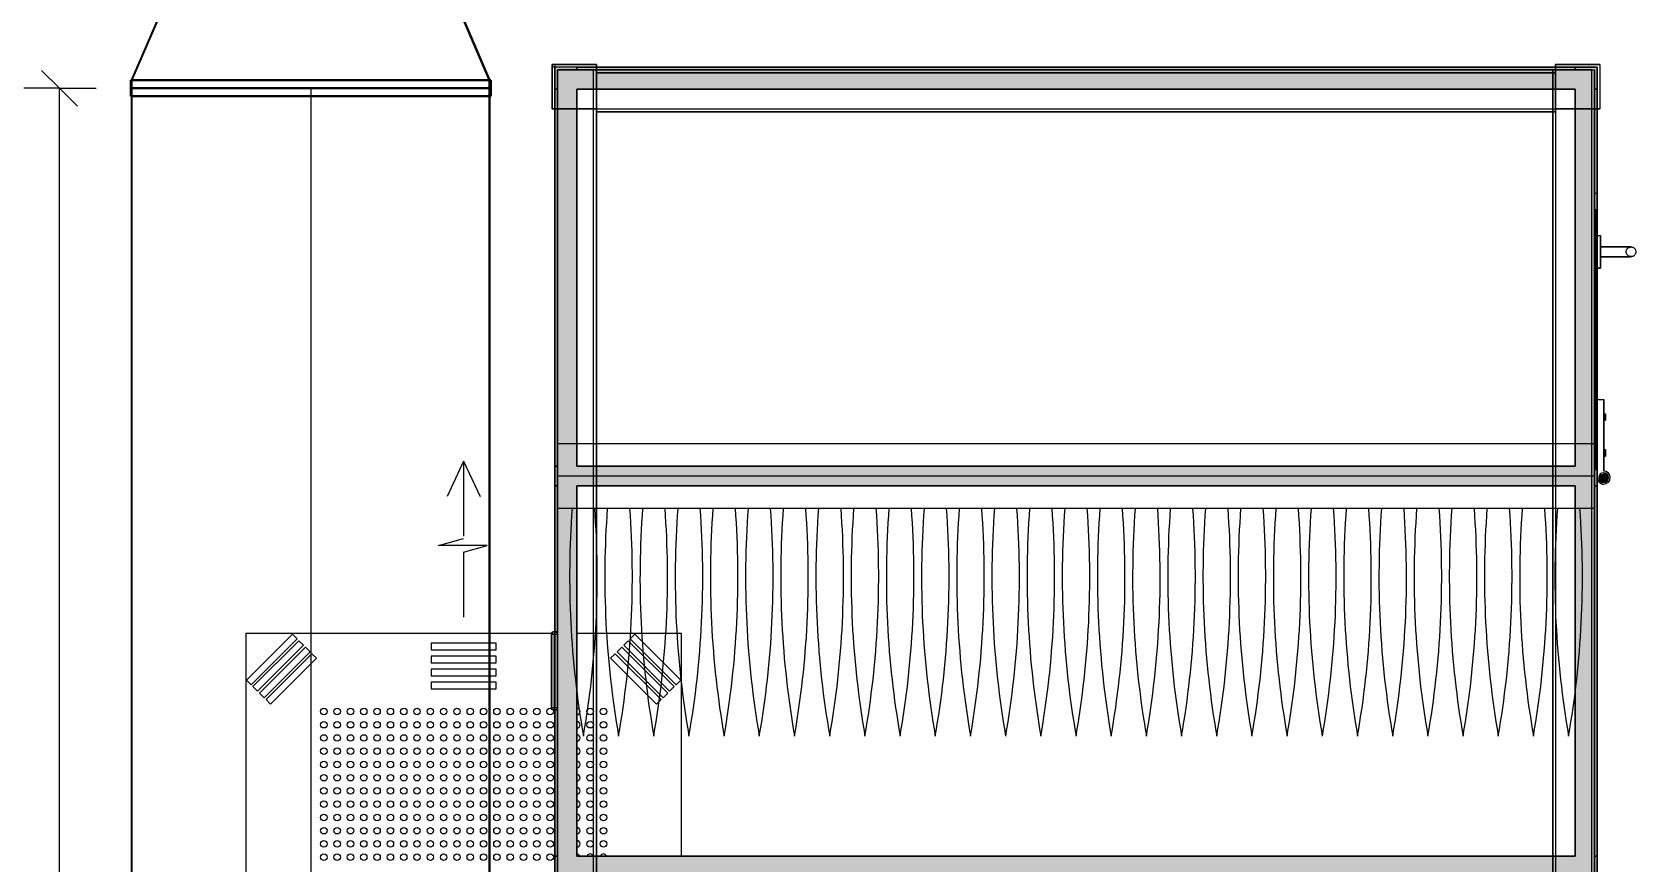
# Model space of a CAD drawing. Header units: millimetres. Extents: x -21807 to 22087, y 36760 to 60640.
# Drawn here: x -8062 to -5596, y 52380 to 53657 of the extents above; entities that cross this region are included whole.
import ezdxf

# ---------------------------------------------------------------- set-up
doc = ezdxf.new("R2010")
doc.units = ezdxf.units.MM
for name, color, linetype, lineweight in [('A-ANNO-DIMS', 7, 'Continuous', 9), ('A-ANNO-DIMS-110', 7, 'Continuous', 9), ('A-DETL-GENF', 7, 'Continuous', 5), ('A-GENM', 7, 'Continuous', 5), ('M-EQPM', 7, 'Continuous', 5), ('M-HVAC-CDFF', 7, 'Continuous', 5), ('M-HVAC-DUCT', 7, 'Continuous', 25), ('M-HVAC-DUCT-CNTR', 7, 'Continuous', 5)]:
    doc.layers.add(name, color=color, linetype=linetype, lineweight=lineweight)
doc.styles.add('Arial_3', font='arial.ttf', dxfattribs={"width": 0.8, "height": 165})
doc.dimstyles.new('AK_DIM_2_0_Arial_đỏ', dxfattribs={"dimscale": 304.8, "dimtxt": 168.342801, "dimasz": 0.180446, "dimexe": 0.180446, "dimexo": 0.180446, "dimgap": 0.036089, "dimtad": 1, "dimdec": 0, "dimzin": 0, "dimdsep": 46, "dimtxsty": 'Arial_3', "dimblk1": 'OBLIQUE', "dimblk2": 'OBLIQUE', "dimsah": 1, "dimcen": 0.09, "dimadec": 0, "dimazin": 0, "dimtfac": 1, "dimtdec": 4, "dimtix": 1, "dimtmove": 0, "dimatfit": 3, "dimfxl": 1, "dimtvp": 1, "dimtolj": 1, "dimtzin": 0, "dimarcsym": 2})

# ---------------------------------------------------------------- blocks, each defined once
blk = doc.blocks.new('AHU - 1-2150243-MẶT BẰNG HỆ THỐNG GIÓ CẤP AHU')
at = {"layer": 'M-EQPM', "true_color": 0xcdcdcd}
for points in [[(-1175.9, 811.5), (-1175.9, 814), (-1180.9, 814), (-1180.9, 811.5)], [(-1120.6, 811.5), (-1120.6, 814), (-1125.6, 814), (-1125.6, 811.5)], [(-1077.8, 809.6), (-1078.5, 815.2), (-1083.1, 818.7), (-1090.3, 816.8), (-1092.2, 813.4), (-1088.7, 805), (-1085, 804), (-1079.7, 806.2)], [(-727.5, -801.5), (-847.5, -802.5), (-846.8, -804.5), (-727.5, -804.5)], [(-732.6, -806.5), (-733.4, -804.5), (-841.6, -804.5), (-842.4, -806.5), (-833.2, -806.4), (-824.5, -806.5), (-736.9, -805.9)], [(-801.7, -806.5), (-805.6, -806.4), (-801.9, -806.5)]]:
    blk.add_hatch(color=254, dxfattribs=at).paths.add_polyline_path(points)
at = {"layer": 'M-EQPM', "true_color": 0xd8d8d8}
h = blk.add_hatch(color=254, dxfattribs=at)
h.paths.add_polyline_path([(1716.5, -801.5), (1716.5, 801.5), (-1716.5, 801.5), (-1716.5, -801.5), (-76.2, -801.5)])
h.paths.add_polyline_path([(1682.5, -767.5), (577.5, -767.5), (577.5, 767.5), (1682.5, 767.5), (1682.5, -88.1)])
h.paths.add_polyline_path([(547.5, -88.1), (547.5, -767.5), (-472.5, -767.5), (-472.5, 767.5), (547.5, 767.5)])
h.paths.add_polyline_path([(-502.5, -642.1), (-502.5, -767.5), (-1072.5, -767.5), (-1072.5, 767.5), (-502.5, 767.5), (-502.5, -88.1)])
h.paths.add_polyline_path([(-1102.5, -767.5), (-1682.5, -767.5), (-1682.5, 767.5), (-1102.5, 767.5), (-1102.5, -88.1)])
at = {"layer": 'M-EQPM', "true_color": 0x00ffff}
h = blk.add_hatch(color=4, dxfattribs=at)
h.paths.add_polyline_path([(-729.9, -802.5), (-730.5, -801.5), (-730.5, -802.5)])
h.paths.add_polyline_path([(-756.7, -802.5), (-756.7, -801.5), (-758, -802.5)])
h.paths.add_polyline_path([(-811.4, -802.5), (-811.4, -801.5), (-817, -802.5)])
at = {"layer": 'A-DETL-GENF'}
for p, q in [((-1137.5, -797.5), (-1137.5, 797.5)), ((-1137.5, 797.5), (-1037.5, 797.5)), ((-1087.5, 797.5), (-1087.5, -797.5)), ((-1037.5, 797.5), (-1037.5, -797.5)), ((-1037.5, 774.8), (-1037.5, 740.2)), ((-1037.5, 720.7), (-1037.5, 686.1)), ((-1037.5, 666.6), (-1037.5, 632)), ((-1037.5, 612.5), (-1037.5, 577.8)), ((-1037.5, 558.4), (-1037.5, 523.7)), ((-1037.5, 504.3), (-1037.5, 469.6)), ((-1037.5, 450.2), (-1037.5, 415.5)), ((-1037.5, 396.1), (-1037.5, 361.4)), ((-1037.5, 342), (-1037.5, 307.3)), ((-1037.5, 287.9), (-1037.5, 253.2)), ((-1037.5, 233.8), (-1037.5, 199.1)), ((-1037.5, 179.7), (-1037.5, 145)), ((-1037.5, 125.5), (-1037.5, 90.9)), ((-1037.5, 71.4), (-1037.5, 36.8)), ((-1037.5, 17.3), (-1037.5, -17.3)), ((-1037.5, -36.8), (-1037.5, -71.4)), ((-1037.5, -90.9), (-1037.5, -125.5)), ((-1037.5, -145), (-1037.5, -179.7)), ((-1037.5, -199.1), (-1037.5, -233.8)), ((-1037.5, -253.2), (-1037.5, -287.9)), ((-1037.5, -307.3), (-1037.5, -342)), ((-1037.5, -361.4), (-1037.5, -396.1)), ((-1037.5, -415.5), (-1037.5, -450.2)), ((-1037.5, -469.6), (-1037.5, -504.3)), ((-1037.5, -523.7), (-1037.5, -558.4)), ((-1037.5, -577.8), (-1037.5, -612.5)), ((-1037.5, -632), (-1037.5, -666.6)), ((-1037.5, -686.1), (-1037.5, -720.7)), ((-1037.5, -740.2), (-1037.5, -774.8)), ((-1037.5, -797.5), (-1137.5, -797.5))]:
    blk.add_line(p, q, dxfattribs=at)
for centre, start, end in [((-932.6, -650), 80.12, 94.209), ((-932.6, 2165), 265.791, 279.88), ((-932.6, -704.1), 80.12, 94.209), ((-932.6, 2110.9), 265.791, 279.88), ((-932.6, -758.2), 80.12, 94.209), ((-932.6, 2056.8), 265.791, 279.88), ((-932.6, -812.3), 80.12, 94.209), ((-932.6, 2002.7), 265.791, 279.88), ((-932.6, -866.4), 80.12, 94.209), ((-932.6, 1948.6), 265.791, 279.88), ((-932.6, -920.5), 80.12, 94.209), ((-932.6, 1894.5), 265.791, 279.88), ((-932.6, -974.6), 80.12, 94.209), ((-932.6, 1840.4), 265.791, 279.88), ((-932.6, -1028.7), 80.12, 94.209), ((-932.6, 1786.2), 265.791, 279.88), ((-932.6, -1082.9), 80.12, 94.209), ((-932.6, 1732.1), 265.791, 279.88), ((-932.6, -1137), 80.12, 94.209), ((-932.6, 1678), 265.791, 279.88), ((-932.6, -1191.1), 80.12, 94.209), ((-932.6, 1623.9), 265.791, 279.88), ((-932.6, -1245.2), 80.12, 94.209), ((-932.6, 1569.8), 265.791, 279.88), ((-932.6, -1299.3), 80.12, 94.209), ((-932.6, 1515.7), 265.791, 279.88), ((-932.6, -1353.4), 80.12, 94.209), ((-932.6, 1461.6), 265.791, 279.88), ((-932.6, -1407.5), 80.12, 94.209), ((-932.6, 1407.5), 265.791, 279.88), ((-932.6, -1461.6), 80.12, 94.209), ((-932.6, 1353.4), 265.791, 279.88), ((-932.6, -1515.7), 80.12, 94.209), ((-932.6, 1299.3), 265.791, 279.88), ((-932.6, -1569.8), 80.12, 94.209), ((-932.6, 1245.2), 265.791, 279.88), ((-932.6, -1623.9), 80.12, 94.209), ((-932.6, 1191.1), 265.791, 279.88), ((-932.6, -1678), 80.12, 94.209), ((-932.6, 1137), 265.791, 279.88), ((-932.6, -1732.1), 80.12, 94.209), ((-932.6, 1082.9), 265.791, 279.88), ((-932.6, -1786.2), 80.12, 94.209), ((-932.6, 1028.7), 265.791, 279.88), ((-932.6, -1840.4), 80.12, 94.209), ((-932.6, 974.6), 265.791, 279.88), ((-932.6, -1894.5), 80.12, 94.209), ((-932.6, 920.5), 265.791, 279.88), ((-932.6, -1948.6), 80.12, 94.209), ((-932.6, 866.4), 265.791, 279.88), ((-932.6, -2002.7), 80.12, 94.209), ((-932.6, 812.3), 265.791, 279.88), ((-932.6, -2056.8), 80.12, 94.209), ((-932.6, 758.2), 265.791, 279.88), ((-932.6, -2110.9), 80.12, 94.209), ((-932.6, 704.1), 265.791, 279.88), ((-932.6, -2165), 80.12, 94.209), ((-932.6, 650), 265.791, 279.88)]:
    blk.add_arc(centre, 1428.7, start, end, dxfattribs=at)
at = {"layer": 'M-EQPM'}
for p, q in [((-1180.9, 814), (-1183.4, 814)), ((-1183.4, 814), (-1180.9, 814)), ((-1180.9, 814), (-1183.4, 814)), ((-1183.4, 814), (-1180.9, 814)), ((-1183.4, 811.5), (-1183.4, 814)), ((-1183.4, 811.5), (-1183.4, 814)), ((-1180.9, 814), (-1183.4, 814)), ((-1183.4, 814), (-1180.9, 814)), ((-1180.9, 814), (-1183.4, 814)), ((-1183.4, 814), (-1180.9, 814)), ((-1183.4, 811.5), (-1183.4, 814)), ((-1183.4, 811.5), (-1183.4, 814)), ((-1175.9, 814), (-1180.9, 814)), ((-1180.9, 814), (-1175.9, 814)), ((-1175.9, 814), (-1180.9, 814)), ((-1180.9, 814), (-1175.9, 814)), ((-1180.9, 811.5), (-1180.9, 814)), ((-1180.9, 811.5), (-1180.9, 814)), ((-1180.9, 811.5), (-1180.9, 814)), ((-1180.9, 811.5), (-1180.9, 814)), ((-1175.9, 814), (-1180.9, 814)), ((-1180.9, 814), (-1175.9, 814)), ((-1175.9, 814), (-1180.9, 814)), ((-1180.9, 814), (-1175.9, 814)), ((-1180.9, 811.5), (-1180.9, 814)), ((-1180.9, 811.5), (-1180.9, 814)), ((-1180.9, 811.5), (-1180.9, 814)), ((-1180.9, 811.5), (-1180.9, 814)), ((-1175.9, 814), (-1173.4, 814)), ((-1173.4, 814), (-1175.9, 814)), ((-1175.9, 814), (-1173.4, 814)), ((-1173.4, 814), (-1175.9, 814)), ((-1175.9, 814), (-1175.9, 811.5)), ((-1175.9, 811.5), (-1175.9, 814)), ((-1175.9, 814), (-1175.9, 811.5)), ((-1175.9, 811.5), (-1175.9, 814)), ((-1175.9, 814), (-1173.4, 814)), ((-1173.4, 814), (-1175.9, 814)), ((-1175.9, 814), (-1173.4, 814)), ((-1173.4, 814), (-1175.9, 814)), ((-1175.9, 814), (-1175.9, 811.5)), ((-1175.9, 811.5), (-1175.9, 814)), ((-1175.9, 814), (-1175.9, 811.5)), ((-1175.9, 811.5), (-1175.9, 814)), ((-1173.4, 811.5), (-1173.4, 814)), ((-1173.4, 811.5), (-1173.4, 814)), ((-1173.4, 811.5), (-1173.4, 814)), ((-1173.4, 811.5), (-1173.4, 814)), ((-1125.6, 814), (-1128.1, 814)), ((-1128.1, 814), (-1125.6, 814)), ((-1125.6, 814), (-1128.1, 814)), ((-1128.1, 814), (-1125.6, 814)), ((-1128.1, 811.5), (-1128.1, 814)), ((-1128.1, 811.5), (-1128.1, 814)), ((-1125.6, 814), (-1128.1, 814)), ((-1128.1, 814), (-1125.6, 814)), ((-1125.6, 814), (-1128.1, 814)), ((-1128.1, 814), (-1125.6, 814)), ((-1128.1, 811.5), (-1128.1, 814)), ((-1128.1, 811.5), (-1128.1, 814)), ((-1125.6, 814), (-1120.6, 814)), ((-1120.6, 814), (-1125.6, 814)), ((-1125.6, 814), (-1120.6, 814)), ((-1120.6, 814), (-1125.6, 814)), ((-1125.6, 814), (-1125.6, 811.5)), ((-1125.6, 811.5), (-1125.6, 814)), ((-1125.6, 814), (-1125.6, 811.5)), ((-1125.6, 811.5), (-1125.6, 814)), ((-1125.6, 814), (-1120.6, 814)), ((-1120.6, 814), (-1125.6, 814)), ((-1125.6, 814), (-1120.6, 814)), ((-1120.6, 814), (-1125.6, 814)), ((-1125.6, 814), (-1125.6, 811.5)), ((-1125.6, 811.5), (-1125.6, 814)), ((-1125.6, 814), (-1125.6, 811.5)), ((-1125.6, 811.5), (-1125.6, 814)), ((-1120.6, 814), (-1118.1, 814)), ((-1118.1, 814), (-1120.6, 814)), ((-1120.6, 814), (-1118.1, 814)), ((-1118.1, 814), (-1120.6, 814)), ((-1120.6, 811.5), (-1120.6, 814)), ((-1120.6, 811.5), (-1120.6, 814)), ((-1120.6, 811.5), (-1120.6, 814)), ((-1120.6, 811.5), (-1120.6, 814)), ((-1120.6, 814), (-1118.1, 814)), ((-1118.1, 814), (-1120.6, 814)), ((-1120.6, 814), (-1118.1, 814)), ((-1118.1, 814), (-1120.6, 814)), ((-1120.6, 811.5), (-1120.6, 814)), ((-1120.6, 811.5), (-1120.6, 814)), ((-1120.6, 811.5), (-1120.6, 814)), ((-1120.6, 811.5), (-1120.6, 814)), ((-1118.1, 811.5), (-1118.1, 814)), ((-1118.1, 811.5), (-1118.1, 814)), ((-1118.1, 811.5), (-1118.1, 814)), ((-1118.1, 811.5), (-1118.1, 814)), ((-1720.5, 737.5), (-1720.5, 805.5)), ((-1720.5, 805.5), (-1720.5, 737.5)), ((-1720.5, 805.5), (-1720.5, 737.5)), ((-1720.5, 737.5), (-1720.5, 805.5)), ((-1720.5, 805.5), (-1652.5, 805.5)), ((-1720.5, 805.5), (-1652.5, 805.5)), ((-1720.5, 805.5), (-1652.5, 805.5)), ((-1720.5, 805.5), (-1652.5, 805.5)), ((-1716.5, 737.5), (-1716.5, 801.5)), ((-1716.5, 801.5), (-1652.5, 801.5)), ((-1716.5, 801.5), (-1652.5, 801.5)), ((-1716.5, 737.5), (-1716.5, 801.5)), ((-1716.5, 801.5), (-1652.5, 801.5)), ((-1716.5, 801.5), (-1652.5, 801.5)), ((-1716.5, 801.5), (-1716.5, 737.5)), ((-1716.5, 801.5), (-1716.5, 737.5)), ((-1716.5, 801.5), (1716.5, 801.5)), ((1716.5, 801.5), (-1716.5, 801.5)), ((-1716.5, 801.5), (-1716.5, -801.5)), ((-1716.5, 801.5), (-1716.5, -801.5)), ((-1712.5, -797.5), (-1712.5, 797.5)), ((-1712.5, 797.5), (1712.5, 797.5)), ((-1712.5, -797.5), (-1712.5, 797.5)), ((1712.5, 797.5), (-1712.5, 797.5)), ((1712.5, 793), (-1712.5, 793)), ((-1712.5, 733), (-1712.5, 793)), ((-1712.5, 793), (-1712.5, 791)), ((-1712.5, 793), (-1712.5, 791)), ((-1712.5, 793), (-1712.5, 733)), ((1712.5, 793), (-1712.5, 793)), ((1712.5, 793), (-1712.5, 793)), ((-1712.5, 791), (-1712.5, 740.2)), ((-1712.5, 740.2), (-1712.5, 791)), ((-1102.5, 801.5), (-1682.5, 801.5)), ((-1682.5, 801.5), (-1682.5, 797.5)), ((-1682.5, 797.5), (-1682.5, 801.5)), ((-1682.5, 801.5), (-1102.5, 801.5)), ((-1102.5, 797.5), (-1682.5, 797.5)), ((-1682.5, 797.5), (-1102.5, 797.5)), ((-1652.5, 801.5), (-1652.5, 805.5)), ((-1652.5, 805.5), (-1652.5, 737.5)), ((-1652.5, 737.5), (-1652.5, 805.5)), ((-1652.5, 805.5), (-1652.5, 801.5)), ((-1652.5, 737.5), (-1652.5, 801.5)), ((-1652.5, 801.5), (-1652.5, 737.5)), ((-1072.5, 801.5), (-1522.5, 801.5)), ((-1522.5, 801.5), (-1072.5, 801.5)), ((-1522.5, 797.5), (-1522.5, 801.5)), ((-1522.5, 797.5), (-1522.5, 801.5)), ((-1072.5, 797.5), (-1522.5, 797.5)), ((-1522.5, 797.5), (-1072.5, 797.5)), ((-1097.5, 801.5), (-1497.5, 801.5)), ((-1497.5, 801.5), (-1097.5, 801.5)), ((-1497.5, 797.5), (-1497.5, 801.5)), ((-1497.5, 797.5), (-1497.5, 801.5)), ((-1097.5, 801.5), (-1497.5, 801.5)), ((-1497.5, 801.5), (-1097.5, 801.5)), ((-1497.5, 797.5), (-1497.5, 801.5)), ((-1497.5, 797.5), (-1497.5, 801.5)), ((-1097.5, 799.5), (-1497.5, 799.5)), ((-1497.5, 799.5), (-1097.5, 799.5)), ((-1497.5, 797.5), (-1497.5, 799.5)), ((-1497.5, 797.5), (-1497.5, 799.5)), ((-1097.5, 797.5), (-1497.5, 797.5)), ((-1497.5, 797.5), (-1097.5, 797.5)), ((-1097.5, 797.5), (-1497.5, 797.5)), ((-1497.5, 797.5), (-1097.5, 797.5)), ((-1097.5, 797.5), (-1497.5, 797.5)), ((-1497.5, 797.5), (-1097.5, 797.5)), ((-1122.5, 801.5), (-1472.5, 801.5)), ((-1472.5, 801.5), (-1122.5, 801.5)), ((-1472.5, 801.5), (-1472.5, 797.5)), ((-1472.5, 801.5), (-1472.5, 797.5)), ((-1122.5, 797.5), (-1472.5, 797.5)), ((-1472.5, 797.5), (-1122.5, 797.5)), ((-1407.5, 806.5), (-1457.5, 806.5)), ((-1457.5, 806.5), (-1407.5, 806.5)), ((-1407.5, 806.5), (-1457.5, 806.5)), ((-1457.5, 806.5), (-1407.5, 806.5)), ((-1457.5, 801.5), (-1457.5, 806.5)), ((-1457.5, 801.5), (-1457.5, 806.5)), ((-1457.5, 801.5), (-1457.5, 806.5)), ((-1457.5, 801.5), (-1457.5, 806.5)), ((-1407.5, 801.5), (-1457.5, 801.5)), ((-1457.5, 801.5), (-1407.5, 801.5)), ((-1407.5, 801.5), (-1457.5, 801.5)), ((-1457.5, 801.5), (-1407.5, 801.5)), ((-1407.5, 806.5), (-1407.5, 801.5)), ((-1407.5, 801.5), (-1407.5, 806.5)), ((-1407.5, 806.5), (-1407.5, 801.5)), ((-1407.5, 801.5), (-1407.5, 806.5)), ((-1205, 811.5), (-1095, 811.5)), ((-1095, 811.5), (-1205, 811.5)), ((-1205, 801.5), (-1205, 811.5)), ((-1205, 801.5), (-1205, 811.5)), ((-1205, 811.5), (-1095, 811.5)), ((-1095, 811.5), (-1205, 811.5)), ((-1205, 801.5), (-1205, 811.5)), ((-1205, 801.5), (-1205, 811.5)), ((-1085, 801.5), (-1205, 801.5)), ((-1205, 801.5), (-1085, 801.5)), ((-1085, 801.5), (-1205, 801.5)), ((-1205, 801.5), (-1085, 801.5)), ((-1180.9, 811.5), (-1183.4, 811.5)), ((-1183.4, 811.5), (-1180.9, 811.5)), ((-1180.9, 811.5), (-1183.4, 811.5)), ((-1183.4, 811.5), (-1180.9, 811.5)), ((-1180.9, 811.5), (-1183.4, 811.5)), ((-1183.4, 811.5), (-1180.9, 811.5)), ((-1180.9, 811.5), (-1183.4, 811.5)), ((-1183.4, 811.5), (-1180.9, 811.5)), ((-1175.9, 811.5), (-1180.9, 811.5)), ((-1180.9, 811.5), (-1175.9, 811.5)), ((-1175.9, 811.5), (-1180.9, 811.5)), ((-1180.9, 811.5), (-1175.9, 811.5)), ((-1175.9, 811.5), (-1180.9, 811.5)), ((-1180.9, 811.5), (-1175.9, 811.5)), ((-1175.9, 811.5), (-1180.9, 811.5)), ((-1180.9, 811.5), (-1175.9, 811.5)), ((-1175.9, 811.5), (-1173.4, 811.5)), ((-1173.4, 811.5), (-1175.9, 811.5)), ((-1175.9, 811.5), (-1173.4, 811.5)), ((-1173.4, 811.5), (-1175.9, 811.5)), ((-1175.9, 811.5), (-1173.4, 811.5)), ((-1173.4, 811.5), (-1175.9, 811.5)), ((-1175.9, 811.5), (-1173.4, 811.5)), ((-1173.4, 811.5), (-1175.9, 811.5)), ((-1125.6, 811.5), (-1128.1, 811.5)), ((-1128.1, 811.5), (-1125.6, 811.5)), ((-1125.6, 811.5), (-1128.1, 811.5)), ((-1128.1, 811.5), (-1125.6, 811.5)), ((-1125.6, 811.5), (-1128.1, 811.5)), ((-1128.1, 811.5), (-1125.6, 811.5)), ((-1125.6, 811.5), (-1128.1, 811.5)), ((-1128.1, 811.5), (-1125.6, 811.5)), ((-1125.6, 811.5), (-1120.6, 811.5)), ((-1120.6, 811.5), (-1125.6, 811.5)), ((-1125.6, 811.5), (-1120.6, 811.5)), ((-1120.6, 811.5), (-1125.6, 811.5)), ((-1125.6, 811.5), (-1120.6, 811.5)), ((-1120.6, 811.5), (-1125.6, 811.5)), ((-1125.6, 811.5), (-1120.6, 811.5)), ((-1120.6, 811.5), (-1125.6, 811.5)), ((-1122.5, 801.5), (-1122.5, 797.5)), ((-1122.5, 797.5), (-1122.5, 801.5)), ((-1120.6, 811.5), (-1118.1, 811.5)), ((-1118.1, 811.5), (-1120.6, 811.5)), ((-1120.6, 811.5), (-1118.1, 811.5)), ((-1118.1, 811.5), (-1120.6, 811.5)), ((-1120.6, 811.5), (-1118.1, 811.5)), ((-1118.1, 811.5), (-1120.6, 811.5)), ((-1120.6, 811.5), (-1118.1, 811.5)), ((-1118.1, 811.5), (-1120.6, 811.5)), ((-1102.5, 801.5), (-1102.5, 797.5)), ((-1102.5, 797.5), (-1102.5, 801.5)), ((-1097.5, 801.5), (-1097.5, 797.5)), ((-1097.5, 797.5), (-1097.5, 801.5)), ((-1097.5, 801.5), (-1097.5, 797.5)), ((-1097.5, 797.5), (-1097.5, 801.5)), ((-1097.5, 799.5), (-1097.5, 797.5)), ((-1097.5, 797.5), (-1097.5, 799.5)), ((-1072.5, 801.5), (-1072.5, 797.5)), ((-1072.5, 797.5), (-1072.5, 801.5)), ((-502.5, 801.5), (-1072.5, 801.5)), ((-1072.5, 797.5), (-1072.5, 801.5)), ((-1072.5, 801.5), (-502.5, 801.5)), ((-1072.5, 801.5), (-1072.5, 797.5)), ((-502.5, 797.5), (-1072.5, 797.5)), ((-1072.5, 797.5), (-502.5, 797.5)), ((-502.5, 801.5), (-502.5, 797.5)), ((-502.5, 797.5), (-502.5, 801.5)), ((-1716.5, -767.5), (-1716.5, 767.5)), ((-1716.5, 767.5), (-1716.5, -767.5)), ((-1716.5, 767.5), (-1712.5, 767.5)), ((-1712.5, 767.5), (-1716.5, 767.5)), ((-1712.5, 767.5), (-1712.5, -767.5)), ((-1712.5, 767.5), (-1712.5, -767.5)), ((-1102.5, 767.5), (-1682.5, 767.5)), ((-1682.5, -767.5), (-1682.5, 767.5)), ((-1682.5, 767.5), (-1682.5, -767.5)), ((-1682.5, 767.5), (-1102.5, 767.5)), ((-1102.5, -767.5), (-1102.5, 767.5)), ((-1102.5, 767.5), (-1102.5, -767.5)), ((-502.5, 767.5), (-1072.5, 767.5)), ((-1072.5, -767.5), (-1072.5, 767.5)), ((-1072.5, 767.5), (-502.5, 767.5)), ((-1072.5, 767.5), (-1072.5, -767.5)), ((-502.5, -767.5), (-502.5, 767.5)), ((-502.5, 767.5), (-502.5, -767.5)), ((-1712.5, 737.5), (-1712.5, 740.2)), ((-1712.5, 737.5), (-1712.5, 740.2)), ((-1652.5, 737.5), (-1720.5, 737.5)), ((-1720.5, 737.5), (-1716.5, 737.5)), ((-1716.5, 737.5), (-1720.5, 737.5)), ((-1720.5, 737.5), (-1652.5, 737.5)), ((-1652.5, 737.5), (-1716.5, 737.5)), ((-1716.5, 737.5), (-1652.5, 737.5)), ((-1712.5, 737.5), (1712.5, 737.5)), ((-1712.5, 733), (1712.5, 733)), ((1712.5, 733), (-1712.5, 733)), ((-1708, 737.5), (-1708, -737.5)), ((-1648, 737.5), (-1708, 737.5)), ((-1706, 737.5), (-1708, 737.5)), ((-1706, 737.5), (-1708, 737.5)), ((-1708, 737.5), (-1648, 737.5)), ((-1708, -737.5), (-1708, 737.5)), ((-1708, -737.5), (-1708, 737.5)), ((-1706, 737.5), (-1655.2, 737.5)), ((-1655.2, 737.5), (-1706, 737.5)), ((-1655.2, 737.5), (-1652.5, 737.5)), ((-1655.2, 737.5), (-1652.5, 737.5)), ((-1652.5, -737.5), (-1652.5, 737.5)), ((-1648, 737.5), (-1648, -737.5)), ((-1648, -737.5), (-1648, 737.5)), ((-1716.5, -737.5), (-1720.5, -737.5)), ((-1720.5, -737.5), (-1652.5, -737.5)), ((-1652.5, -737.5), (-1720.5, -737.5)), ((-1720.5, -737.5), (-1716.5, -737.5)), ((-1720.5, -737.5), (-1720.5, -805.5)), ((-1720.5, -737.5), (-1720.5, -805.5)), ((-1720.5, -737.5), (-1720.5, -805.5)), ((-1720.5, -737.5), (-1720.5, -805.5)), ((-1720.5, -805.5), (-1720.5, -737.5)), ((-1720.5, -737.5), (-1720.5, -801.5)), ((-1720.5, -737.5), (-1720.5, -805.5)), ((-1720.5, -801.5), (-1720.5, -737.5)), ((-1720.5, -737.5), (-1652.5, -737.5)), ((-1720.5, -737.5), (-1652.5, -737.5)), ((-1652.5, -737.5), (-1720.5, -737.5)), ((-1720.5, -737.5), (-1652.5, -737.5)), ((-1652.5, -737.5), (-1716.5, -737.5)), ((-1716.5, -737.5), (-1652.5, -737.5)), ((-1716.5, -737.5), (-1716.5, -805.5)), ((-1716.5, -737.5), (-1716.5, -805.5)), ((-1716.5, -737.5), (-1716.5, -805.5)), ((-1716.5, -737.5), (-1716.5, -805.5)), ((-1712.5, -737.5), (-1712.5, -797.5)), ((-1712.5, -797.5), (-1712.5, -737.5)), ((-1712.5, -737.5), (1712.5, -737.5)), ((1712.5, -737.5), (-1712.5, -737.5)), ((-1648, -737.5), (-1708, -737.5)), ((-1708, -737.5), (-1706, -737.5)), ((-1708, -737.5), (-1706, -737.5)), ((-1708, -737.5), (-1648, -737.5)), ((-1706, -737.5), (-1655.2, -737.5)), ((-1655.2, -737.5), (-1706, -737.5)), ((-1652.5, -737.5), (-1655.2, -737.5)), ((-1652.5, -737.5), (-1655.2, -737.5)), ((-1652.5, -805.5), (-1652.5, -737.5)), ((-1652.5, -737.5), (-1652.5, -805.5)), ((-1652.5, -805.5), (-1652.5, -737.5)), ((-1652.5, -737.5), (-1652.5, -805.5)), ((-1652.5, -801.5), (-1652.5, -737.5)), ((-1652.5, -737.5), (-1652.5, -805.5)), ((-1652.5, -737.5), (-1652.5, -801.5)), ((-1652.5, -805.5), (-1652.5, -737.5)), ((1712.5, -742), (-1712.5, -742)), ((-1712.5, -744.7), (-1712.5, -742)), ((-1712.5, -744.7), (-1712.5, -742)), ((-1712.5, -795.5), (-1712.5, -744.7)), ((-1712.5, -744.7), (-1712.5, -795.5)), ((-1712.5, -767.5), (-1716.5, -767.5)), ((-1716.5, -767.5), (-1712.5, -767.5)), ((-1102.5, -767.5), (-1682.5, -767.5)), ((-1682.5, -767.5), (-1102.5, -767.5)), ((-502.5, -767.5), (-1072.5, -767.5)), ((-1072.5, -767.5), (-502.5, -767.5)), ((-1720.5, -801.5), (-1720.5, -805.5)), ((-1720.5, -805.5), (-1720.5, -801.5)), ((-1720.5, -801.5), (-1652.5, -801.5)), ((-1720.5, -801.5), (-1652.5, -801.5)), ((-1720.5, -801.5), (-1652.5, -801.5)), ((-1720.5, -801.5), (-1652.5, -801.5)), ((-1652.5, -805.5), (-1720.5, -805.5)), ((-1720.5, -805.5), (-1716.5, -805.5)), ((-1716.5, -805.5), (-1720.5, -805.5)), ((-1720.5, -805.5), (-1652.5, -805.5)), ((-1652.5, -805.5), (-1720.5, -805.5)), ((-1720.5, -805.5), (-1652.5, -805.5)), ((-1720.5, -805.5), (-1652.5, -805.5)), ((-1720.5, -805.5), (-1652.5, -805.5)), ((1716.5, -801.5), (-1716.5, -801.5)), ((-1716.5, -801.5), (1716.5, -801.5)), ((-1716.5, -805.5), (-1652.5, -805.5)), ((-1652.5, -805.5), (-1716.5, -805.5)), ((-1712.5, -795.5), (-1712.5, -797.5)), ((-1712.5, -795.5), (-1712.5, -797.5)), ((-1712.5, -797.5), (1712.5, -797.5)), ((1712.5, -797.5), (-1712.5, -797.5)), ((1712.5, -797.5), (-1712.5, -797.5)), ((1712.5, -797.5), (-1712.5, -797.5)), ((-1712.5, -797.5), (1712.5, -797.5)), ((-1682.5, -801.5), (-1682.5, -797.5)), ((-1682.5, -797.5), (-1682.5, -801.5)), ((-1102.5, -797.5), (-1682.5, -797.5)), ((-1682.5, -797.5), (-1102.5, -797.5)), ((-1102.5, -801.5), (-1682.5, -801.5)), ((-1682.5, -801.5), (-1102.5, -801.5)), ((-1652.5, -805.5), (-1652.5, -801.5)), ((-1652.5, -801.5), (-1652.5, -805.5)), ((-1102.5, -797.5), (-1102.5, -801.5)), ((-1102.5, -801.5), (-1102.5, -797.5)), ((-502.5, -797.5), (-1072.5, -797.5)), ((-1072.5, -801.5), (-1072.5, -797.5)), ((-1072.5, -797.5), (-502.5, -797.5)), ((-1072.5, -797.5), (-1072.5, -801.5)), ((-502.5, -801.5), (-1072.5, -801.5)), ((-1072.5, -801.5), (-502.5, -801.5)), ((-847.5, -797.5), (-847.5, -804.5)), ((-847.5, -797.5), (-727.5, -797.5)), ((-727.5, -797.5), (-847.5, -797.5)), ((-846.5, -797.5), (-846.5, -802.5)), ((-728.5, -797.5), (-846.5, -797.5)), ((-728.5, -797.5), (-846.5, -797.5)), ((-846.5, -802.5), (-728.5, -802.5)), ((-846.5, -802.5), (-728.5, -802.5)), ((-843.5, -797.5), (-843.5, -804.5)), ((-731.5, -797.5), (-843.5, -797.5)), ((-731.5, -797.5), (-843.5, -797.5)), ((-731.5, -804.5), (-731.5, -797.5)), ((-728.5, -802.5), (-728.5, -797.5)), ((-727.5, -804.5), (-727.5, -797.5)), ((-502.5, -797.5), (-502.5, -801.5)), ((-502.5, -801.5), (-502.5, -797.5))]:
    blk.add_line(p, q, dxfattribs=at)
at = {"layer": 'M-EQPM', "flags": 128}
for points in [[(-1440, 806.5), (-1440, 808.5), (-1440, 810.4), (-1440, 812.4), (-1440, 814.4), (-1440, 816.3), (-1440, 818.3), (-1440, 820.2), (-1440, 822.1), (-1440, 824), (-1440, 825.9), (-1440, 827.8), (-1440, 829.6), (-1440, 831.4), (-1440, 833.2), (-1440, 834.9), (-1440, 836.6), (-1440, 838.2), (-1440, 839.8), (-1440, 841.4), (-1440, 842.9), (-1440, 844.4), (-1440, 845.8), (-1440, 847.1), (-1440, 848.4), (-1440, 849.6), (-1440, 850.8), (-1440, 851.9), (-1440, 852.9), (-1440, 853.5)], [(-1440, 853.5), (-1440, 852.5), (-1440, 851.5), (-1440, 850.3), (-1440, 849.1), (-1440, 847.9), (-1440, 846.6), (-1440, 845.2), (-1440, 843.8), (-1440, 842.3), (-1440, 840.8), (-1440, 839.2), (-1440, 837.6), (-1440, 835.9), (-1440, 834.2), (-1440, 832.5), (-1440, 830.7), (-1440, 828.9), (-1440, 827), (-1440, 825.2), (-1440, 823.3), (-1440, 821.4), (-1440, 819.4), (-1440, 817.5), (-1440, 815.5), (-1440, 813.6), (-1440, 811.6), (-1440, 809.7), (-1440, 807.7), (-1440, 806.5)], [(-1425, 853.5), (-1425, 852.5), (-1425, 851.5), (-1425, 850.3), (-1425, 849.1), (-1425, 847.9), (-1425, 846.6), (-1425, 845.2), (-1425, 843.8), (-1425, 842.3), (-1425, 840.8), (-1425, 839.2), (-1425, 837.6), (-1425, 835.9), (-1425, 834.2), (-1425, 832.5), (-1425, 830.7), (-1425, 828.9), (-1425, 827), (-1425, 825.2), (-1425, 823.3), (-1425, 821.4), (-1425, 819.4), (-1425, 817.5), (-1425, 815.5), (-1425, 813.6), (-1425, 811.6), (-1425, 809.7), (-1425, 807.7), (-1425, 806.5)], [(-1425, 806.5), (-1425, 808.5), (-1425, 810.4), (-1425, 812.4), (-1425, 814.4), (-1425, 816.3), (-1425, 818.3), (-1425, 820.2), (-1425, 822.1), (-1425, 824), (-1425, 825.9), (-1425, 827.8), (-1425, 829.6), (-1425, 831.4), (-1425, 833.2), (-1425, 834.9), (-1425, 836.6), (-1425, 838.2), (-1425, 839.8), (-1425, 841.4), (-1425, 842.9), (-1425, 844.4), (-1425, 845.8), (-1425, 847.1), (-1425, 848.4), (-1425, 849.6), (-1425, 850.8), (-1425, 851.9), (-1425, 852.9), (-1425, 853.5)], [(-845.5, -806.5), (-845.6, -806.5), (-845.7, -806.5), (-845.7, -806.5), (-845.8, -806.5), (-845.9, -806.5), (-846, -806.4), (-846.1, -806.4), (-846.1, -806.4), (-846.2, -806.4), (-846.3, -806.3), (-846.4, -806.3), (-846.4, -806.3), (-846.5, -806.2), (-846.6, -806.2), (-846.6, -806.2), (-846.7, -806.1), (-846.8, -806.1), (-846.8, -806), (-846.9, -805.9), (-846.9, -805.9), (-847, -805.8), (-847, -805.8), (-847.1, -805.7), (-847.1, -805.6), (-847.2, -805.6), (-847.2, -805.5), (-847.3, -805.4), (-847.3, -805.4), (-847.3, -805.3), (-847.4, -805.2), (-847.4, -805.1), (-847.4, -805.1), (-847.4, -805), (-847.5, -804.9), (-847.5, -804.8), (-847.5, -804.8), (-847.5, -804.7), (-847.5, -804.6), (-847.5, -804.5), (-847.5, -804.5)], [(-843.5, -804.5), (-843.5, -804.6), (-843.5, -804.7), (-843.5, -804.7), (-843.5, -804.8), (-843.5, -804.9), (-843.6, -805), (-843.6, -805.1), (-843.6, -805.1), (-843.6, -805.2), (-843.7, -805.3), (-843.7, -805.4), (-843.7, -805.4), (-843.8, -805.5), (-843.8, -805.6), (-843.8, -805.6), (-843.9, -805.7), (-843.9, -805.8), (-844, -805.8), (-844.1, -805.9), (-844.1, -805.9), (-844.2, -806), (-844.2, -806), (-844.3, -806.1), (-844.4, -806.1), (-844.4, -806.2), (-844.5, -806.2), (-844.6, -806.3), (-844.6, -806.3), (-844.7, -806.3), (-844.8, -806.4), (-844.9, -806.4), (-844.9, -806.4), (-845, -806.4), (-845.1, -806.5), (-845.2, -806.5), (-845.2, -806.5), (-845.3, -806.5), (-845.4, -806.5), (-845.5, -806.5), (-845.5, -806.5)], [(-729.5, -806.5), (-729.5, -806.5), (-729.7, -806.5), (-729.9, -806.5), (-730.2, -806.5), (-730.7, -806.5), (-731.2, -806.5), (-731.8, -806.5), (-732.4, -806.5), (-733.2, -806.5), (-734.1, -806.5), (-735, -806.5), (-736.1, -806.5), (-737.2, -806.5), (-738.4, -806.5), (-739.6, -806.5), (-741, -806.5), (-742.4, -806.5), (-743.9, -806.5), (-745.5, -806.5), (-747.1, -806.5), (-748.8, -806.5), (-750.5, -806.5), (-752.4, -806.5), (-754.2, -806.5), (-756.2, -806.5), (-758.1, -806.5), (-760.2, -806.5), (-762.2, -806.5), (-764.3, -806.5), (-766.5, -806.5), (-768.7, -806.5), (-770.9, -806.5), (-773.1, -806.5), (-775.4, -806.5), (-777.6, -806.5), (-779.9, -806.5), (-782.2, -806.5), (-784.6, -806.5), (-786.9, -806.5), (-789.2, -806.5), (-791.5, -806.5), (-793.8, -806.5), (-796.1, -806.5), (-798.4, -806.5), (-800.7, -806.5), (-802.9, -806.5), (-805.1, -806.5), (-807.3, -806.5), (-809.5, -806.5), (-811.6, -806.5), (-813.7, -806.5), (-815.8, -806.5), (-817.8, -806.5), (-819.7, -806.5), (-821.6, -806.5), (-823.5, -806.5), (-825.3, -806.5), (-827, -806.5), (-828.7, -806.5), (-830.3, -806.5), (-831.8, -806.5), (-833.3, -806.5), (-834.7, -806.5), (-836, -806.5), (-837.2, -806.5), (-838.4, -806.5), (-839.4, -806.5), (-840.4, -806.5), (-841.3, -806.5), (-842.1, -806.5), (-842.9, -806.5), (-843.5, -806.5), (-844.1, -806.5), (-844.5, -806.5), (-844.9, -806.5), (-845.2, -806.5), (-845.4, -806.5), (-845.5, -806.5), (-845.5, -806.5)], [(-845.5, -806.5), (-845.5, -806.5), (-845.3, -806.5), (-845.1, -806.5), (-844.8, -806.5), (-844.3, -806.5), (-843.8, -806.5), (-843.2, -806.5), (-842.6, -806.5), (-841.8, -806.5), (-840.9, -806.5), (-840, -806.5), (-838.9, -806.5), (-837.8, -806.5), (-836.6, -806.5), (-835.4, -806.5), (-834, -806.5), (-832.6, -806.5), (-831.1, -806.5), (-829.5, -806.5), (-827.9, -806.5), (-826.2, -806.5), (-824.5, -806.5), (-822.6, -806.5), (-820.8, -806.5), (-818.8, -806.5), (-816.9, -806.5), (-814.8, -806.5), (-812.8, -806.5), (-810.7, -806.5), (-808.5, -806.5), (-806.3, -806.5), (-804.1, -806.5), (-801.9, -806.5), (-799.6, -806.5), (-797.4, -806.5), (-795.1, -806.5), (-792.8, -806.5), (-790.4, -806.5), (-788.1, -806.5), (-785.8, -806.5), (-783.5, -806.5), (-781.2, -806.5), (-778.9, -806.5), (-776.6, -806.5), (-774.3, -806.5), (-772.1, -806.5), (-769.9, -806.5), (-767.7, -806.5), (-765.5, -806.5), (-763.4, -806.5), (-761.3, -806.5), (-759.2, -806.5), (-757.2, -806.5), (-755.3, -806.5), (-753.4, -806.5), (-751.5, -806.5), (-749.7, -806.5), (-748, -806.5), (-746.3, -806.5), (-744.7, -806.5), (-743.2, -806.5), (-741.7, -806.5), (-740.3, -806.5), (-739, -806.5), (-737.8, -806.5), (-736.6, -806.5), (-735.6, -806.5), (-734.6, -806.5), (-733.7, -806.5), (-732.9, -806.5), (-732.1, -806.5), (-731.5, -806.5), (-730.9, -806.5), (-730.5, -806.5), (-730.1, -806.5), (-729.8, -806.5), (-729.6, -806.5), (-729.5, -806.5), (-729.5, -806.5)], [(-729.5, -806.5), (-729.6, -806.5), (-729.7, -806.5), (-729.7, -806.5), (-729.8, -806.5), (-729.9, -806.5), (-730, -806.4), (-730.1, -806.4), (-730.1, -806.4), (-730.2, -806.4), (-730.3, -806.3), (-730.4, -806.3), (-730.4, -806.3), (-730.5, -806.2), (-730.6, -806.2), (-730.6, -806.2), (-730.7, -806.1), (-730.8, -806.1), (-730.8, -806), (-730.9, -805.9), (-730.9, -805.9), (-731, -805.8), (-731, -805.8), (-731.1, -805.7), (-731.1, -805.6), (-731.2, -805.6), (-731.2, -805.5), (-731.3, -805.4), (-731.3, -805.4), (-731.3, -805.3), (-731.4, -805.2), (-731.4, -805.1), (-731.4, -805.1), (-731.4, -805), (-731.5, -804.9), (-731.5, -804.8), (-731.5, -804.8), (-731.5, -804.7), (-731.5, -804.6), (-731.5, -804.5), (-731.5, -804.5)], [(-727.5, -804.5), (-727.5, -804.6), (-727.5, -804.7), (-727.5, -804.7), (-727.5, -804.8), (-727.5, -804.9), (-727.6, -805), (-727.6, -805.1), (-727.6, -805.1), (-727.6, -805.2), (-727.7, -805.3), (-727.7, -805.4), (-727.7, -805.4), (-727.8, -805.5), (-727.8, -805.6), (-727.8, -805.6), (-727.9, -805.7), (-727.9, -805.8), (-728, -805.8), (-728.1, -805.9), (-728.1, -805.9), (-728.2, -806), (-728.2, -806), (-728.3, -806.1), (-728.4, -806.1), (-728.4, -806.2), (-728.5, -806.2), (-728.6, -806.3), (-728.6, -806.3), (-728.7, -806.3), (-728.8, -806.4), (-728.9, -806.4), (-728.9, -806.4), (-729, -806.4), (-729.1, -806.5), (-729.2, -806.5), (-729.2, -806.5), (-729.3, -806.5), (-729.4, -806.5), (-729.5, -806.5), (-729.5, -806.5)]]:
    blk.add_lwpolyline(points, dxfattribs=at)
at = {"layer": 'M-EQPM'}
for radius, start, end in [(10, 0, 180), (10, 0, 180), (10, 0, 180), (10, 0, 180), (7.5, 0, 180), (7.5, 0, 180), (7.5, 0, 180), (7.5, 0, 180), (7.5, 180, 360), (7.5, 180, 0), (7.5, 180, 360), (7.5, 180, 0), (10, 270, 0), (10, 270, 360), (10, 270, 0), (10, 270, 360)]:
    blk.add_arc((-1085, 811.5), radius, start, end, dxfattribs=at)
for start_param, end_param in [(4.712389, 7.853982), (4.712389, 7.853982), (1.570796, 4.712389), (1.570796, 4.712389)]:
    blk.add_ellipse((-1432.5, 806.5), major_axis=(-7.5, 0), ratio=0.083305, start_param=start_param, end_param=end_param, dxfattribs=at)
for points, knots in [([(-1432.5, 846), (-1433.4, 846), (-1435.2, 846.3), (-1437.1, 847.5), (-1438.3, 848.7), (-1439, 849.8), (-1439.6, 851), (-1439.9, 852.2), (-1440, 853.5), (-1439.9, 854.8), (-1439.6, 856), (-1439.1, 857.2), (-1438.3, 858.3), (-1437.1, 859.6), (-1435.2, 860.7), (-1433.4, 861), (-1432.5, 861)], [-1, -1, -1, -1, -0.888889, -0.777778, -0.722222, -0.666667, -0.611111, -0.555556, -0.5, -0.444444, -0.388889, -0.333333, -0.277778, -0.222222, -0.111111, 0, 0, 0, 0]), ([(-1432.5, 846), (-1433.4, 846), (-1435.2, 846.3), (-1437.1, 847.5), (-1438.3, 848.7), (-1439, 849.8), (-1439.6, 851), (-1439.9, 852.2), (-1440, 853.5), (-1439.9, 854.8), (-1439.6, 856), (-1439.1, 857.2), (-1438.3, 858.3), (-1437.1, 859.6), (-1435.2, 860.7), (-1433.4, 861), (-1432.5, 861)], [0, 0, 0, 0, 0.111111, 0.222222, 0.277778, 0.333333, 0.388889, 0.444444, 0.5, 0.555556, 0.611111, 0.666667, 0.722222, 0.777778, 0.888889, 1, 1, 1, 1]), ([(-1432.5, 861), (-1431.6, 861), (-1429.8, 860.7), (-1427.9, 859.6), (-1426.7, 858.3), (-1425.9, 857.2), (-1425.4, 856), (-1425.1, 854.8), (-1425, 853.5), (-1425.1, 852.2), (-1425.4, 851), (-1426, 849.8), (-1426.7, 848.7), (-1427.9, 847.5), (-1429.8, 846.3), (-1431.6, 846), (-1432.5, 846)], [-1, -1, -1, -1, -0.888889, -0.777778, -0.722222, -0.666667, -0.611111, -0.555556, -0.5, -0.444444, -0.388889, -0.333333, -0.277778, -0.222222, -0.111111, 0, 0, 0, 0]), ([(-1432.5, 861), (-1431.6, 861), (-1429.8, 860.7), (-1427.9, 859.6), (-1426.7, 858.3), (-1425.9, 857.2), (-1425.4, 856), (-1425.1, 854.8), (-1425, 853.5), (-1425.1, 852.2), (-1425.4, 851), (-1426, 849.8), (-1426.7, 848.7), (-1427.9, 847.5), (-1429.8, 846.3), (-1431.6, 846), (-1432.5, 846)], [0, 0, 0, 0, 0.111111, 0.222222, 0.277778, 0.333333, 0.388889, 0.444444, 0.5, 0.555556, 0.611111, 0.666667, 0.722222, 0.777778, 0.888889, 1, 1, 1, 1])]:
    blk.add_open_spline(points, degree=3, knots=knots, dxfattribs=at)
blk = doc.blocks.new('MatNaGioCap_KemHopGio_KemLocHepa - CẤP F5-2173894-MẶT BẰNG HỆ THỐNG GIÓ CẤP AHU')
at = {"layer": 'A-DETL-GENF', "color": 5, "lineweight": 9, "true_color": 0x0000ff}
for p, q in [((-639.5, 335), (-639.5, 174.1)), ((-296.7, 335), (-639.5, 335)), ((-639.5, 137.1), (-639.5, -335)), ((-639.5, -335), (639.5, -335))]:
    blk.add_line(p, q, dxfattribs=at)
at = {"layer": 'A-DETL-GENF', "color": 5, "true_color": 0x0000ff}
for p, q in [((-567.7, 333.9), (-638.4, 263.2)), ((-631.3, 256.1), (-560.6, 326.8)), ((-557.7, 323.9), (-628.4, 253.2)), ((-560.6, 326.8), (-567.7, 333.9)), ((-550.6, 316.8), (-557.7, 323.9)), ((-621.3, 246.1), (-550.6, 316.8)), ((-547.7, 313.9), (-618.4, 243.2)), ((-611.3, 236.1), (-540.6, 306.8)), ((-537.7, 303.9), (-608.4, 233.2)), ((-601.3, 226.1), (-530.6, 296.8)), ((-540.6, 306.8), (-547.7, 313.9)), ((-530.6, 296.8), (-537.7, 303.9)), ((-638.4, 263.2), (-631.3, 256.1)), ((-628.4, 253.2), (-621.3, 246.1)), ((-618.4, 243.2), (-611.3, 236.1)), ((-608.4, 233.2), (-601.3, 226.1)), ((-624.5, 50), (-624.5, -50)), ((-614.5, 50), (-624.5, 50)), ((-614.5, -50), (-614.5, 50)), ((-604.5, 50), (-604.5, -50)), ((-594.5, 50), (-604.5, 50)), ((-594.5, -50), (-594.5, 50)), ((-584.5, 50), (-584.5, -50)), ((-574.5, 50), (-584.5, 50)), ((-574.5, -50), (-574.5, 50)), ((-564.5, 50), (-564.5, -50)), ((-554.5, 50), (-564.5, 50)), ((-554.5, -50), (-554.5, 50)), ((-624.5, -50), (-614.5, -50)), ((-604.5, -50), (-594.5, -50)), ((-584.5, -50), (-574.5, -50)), ((-564.5, -50), (-554.5, -50)), ((-621.3, -246.1), (-628.4, -253.2)), ((-550.6, -316.8), (-621.3, -246.1)), ((-611.3, -236.1), (-618.4, -243.2)), ((-618.4, -243.2), (-547.7, -313.9)), ((-540.6, -306.8), (-611.3, -236.1)), ((-601.3, -226.1), (-608.4, -233.2)), ((-608.4, -233.2), (-537.7, -303.9)), ((-530.6, -296.8), (-601.3, -226.1)), ((-631.3, -256.1), (-638.4, -263.2)), ((-638.4, -263.2), (-567.7, -333.9)), ((-560.6, -326.8), (-631.3, -256.1)), ((-628.4, -253.2), (-557.7, -323.9)), ((-557.7, -323.9), (-550.6, -316.8)), ((-547.7, -313.9), (-540.6, -306.8)), ((-537.7, -303.9), (-530.6, -296.8)), ((-567.7, -333.9), (-560.6, -326.8))]:
    blk.add_line(p, q, dxfattribs=at)
for centre in [(-519.5, 215), (-519.5, 194.5), (-499.1, 215), (-499.1, 194.5), (-478.8, 215), (-478.8, 194.5), (-458.4, 215), (-458.4, 194.5), (-438, 215), (-438, 194.5), (-417.6, 215), (-417.6, 194.5), (-397.3, 215), (-397.3, 194.5), (-376.9, 215), (-376.9, 194.5), (-356.5, 215), (-356.5, 194.5), (-336.1, 215), (-336.1, 194.5), (-315.8, 215), (-315.8, 194.5), (-519.5, 133.1), (-499.1, 133.1), (-478.8, 133.1), (-458.4, 133.1), (-438, 133.1), (-417.6, 133.1), (-397.3, 133.1), (-376.9, 133.1), (-356.5, 133.1), (-336.1, 133.1), (-315.8, 133.1), (-295.4, 133.1), (-519.5, 112.6), (-499.1, 112.6), (-478.8, 112.6), (-458.4, 112.6), (-438, 112.6), (-417.6, 112.6), (-397.3, 112.6), (-376.9, 112.6), (-356.5, 112.6), (-336.1, 112.6), (-315.8, 112.6), (-295.4, 112.6), (-519.5, 92.1), (-519.5, 71.7), (-499.1, 92.1), (-499.1, 71.7), (-478.8, 92.1), (-478.8, 71.7), (-458.4, 92.1), (-458.4, 71.7), (-438, 92.1), (-438, 71.7), (-417.6, 92.1), (-417.6, 71.7), (-397.3, 92.1), (-397.3, 71.7), (-376.9, 92.1), (-376.9, 71.7), (-356.5, 92.1), (-356.5, 71.7), (-336.1, 92.1), (-336.1, 71.7), (-315.8, 92.1), (-315.8, 71.7), (-295.4, 92.1), (-295.4, 71.7), (-519.5, 51.2), (-499.1, 51.2), (-478.8, 51.2), (-458.4, 51.2), (-438, 51.2), (-417.6, 51.2), (-397.3, 51.2), (-376.9, 51.2), (-356.5, 51.2), (-336.1, 51.2), (-315.8, 51.2), (-295.4, 51.2), (-519.5, 30.7), (-499.1, 30.7), (-478.8, 30.7), (-458.4, 30.7), (-438, 30.7), (-417.6, 30.7), (-397.3, 30.7), (-376.9, 30.7), (-356.5, 30.7), (-336.1, 30.7), (-315.8, 30.7), (-295.4, 30.7), (-519.5, 10.2), (-499.1, 10.2), (-478.8, 10.2), (-458.4, 10.2), (-438, 10.2), (-417.6, 10.2), (-397.3, 10.2), (-376.9, 10.2), (-356.5, 10.2), (-336.1, 10.2), (-315.8, 10.2), (-295.4, 10.2), (-519.5, -10.2), (-499.1, -10.2), (-478.8, -10.2), (-458.4, -10.2), (-438, -10.2), (-417.6, -10.2), (-397.3, -10.2), (-376.9, -10.2), (-356.5, -10.2), (-336.1, -10.2), (-315.8, -10.2), (-295.4, -10.2), (-519.5, -30.7), (-519.5, -51.2), (-499.1, -30.7), (-499.1, -51.2), (-478.8, -30.7), (-478.8, -51.2), (-458.4, -30.7), (-458.4, -51.2), (-438, -30.7), (-438, -51.2), (-417.6, -30.7), (-417.6, -51.2), (-397.3, -30.7), (-397.3, -51.2), (-376.9, -30.7), (-376.9, -51.2), (-356.5, -30.7), (-356.5, -51.2), (-336.1, -30.7), (-336.1, -51.2), (-315.8, -30.7), (-315.8, -51.2), (-295.4, -30.7), (-295.4, -51.2), (-519.5, -71.7), (-499.1, -71.7), (-478.8, -71.7), (-458.4, -71.7), (-438, -71.7), (-417.6, -71.7), (-397.3, -71.7), (-376.9, -71.7), (-356.5, -71.7), (-336.1, -71.7), (-315.8, -71.7), (-295.4, -71.7), (-519.5, -92.1), (-499.1, -92.1), (-478.8, -92.1), (-458.4, -92.1), (-438, -92.1), (-417.6, -92.1), (-397.3, -92.1), (-376.9, -92.1), (-356.5, -92.1), (-336.1, -92.1), (-315.8, -92.1), (-295.4, -92.1), (-519.5, -112.6), (-499.1, -112.6), (-478.8, -112.6), (-458.4, -112.6), (-438, -112.6), (-417.6, -112.6), (-397.3, -112.6), (-376.9, -112.6), (-356.5, -112.6), (-336.1, -112.6), (-315.8, -112.6), (-295.4, -112.6), (-519.5, -133.1), (-499.1, -133.1), (-478.8, -133.1), (-458.4, -133.1), (-438, -133.1), (-417.6, -133.1), (-397.3, -133.1), (-376.9, -133.1), (-356.5, -133.1), (-336.1, -133.1), (-315.8, -133.1), (-295.4, -133.1), (-519.5, -153.6), (-519.5, -174), (-499.1, -153.6), (-499.1, -174), (-478.8, -153.6), (-478.8, -174), (-458.4, -153.6), (-458.4, -174), (-438, -153.6), (-438, -174), (-417.6, -153.6), (-417.6, -174), (-397.3, -153.6), (-397.3, -174), (-376.9, -153.6), (-376.9, -174), (-356.5, -153.6), (-356.5, -174), (-336.1, -153.6), (-336.1, -174), (-315.8, -153.6), (-315.8, -174), (-295.4, -153.6), (-295.4, -174), (-519.5, -194.5), (-499.1, -194.5), (-478.8, -194.5), (-458.4, -194.5), (-438, -194.5), (-417.6, -194.5), (-397.3, -194.5), (-376.9, -194.5), (-356.5, -194.5), (-336.1, -194.5), (-315.8, -194.5), (-295.4, -194.5), (-519.5, -215), (-499.1, -215), (-478.8, -215), (-458.4, -215), (-438, -215), (-417.6, -215), (-397.3, -215), (-376.9, -215), (-356.5, -215), (-336.1, -215), (-315.8, -215), (-295.4, -215)]:
    blk.add_circle(centre, 5, dxfattribs=at)
for centre, start, end in [((-295.4, 215), 113.618, 246.382), ((-295.4, 194.5), 113.618, 246.382), ((-519.5, 174), 1.754, 178.246), ((-499.1, 174), 1.754, 178.246), ((-478.8, 174), 1.754, 178.246), ((-458.4, 174), 1.754, 178.246), ((-438, 174), 1.754, 178.246), ((-417.6, 174), 1.754, 178.246), ((-397.3, 174), 1.754, 178.246), ((-376.9, 174), 1.754, 178.246), ((-356.5, 174), 1.754, 178.246), ((-336.1, 174), 1.754, 178.246), ((-315.8, 174), 1.754, 178.246), ((-295.4, 174), 113.618, 180)]:
    blk.add_arc(centre, 5, start, end, dxfattribs=at)
at = {"layer": 'A-GENM', "color": 5, "true_color": 0x0000ff}
for p, q in [((-904.5, 0), (-850.1, 25.4)), ((-774.9, 36.1), (-774.9, -38.7)), ((-764.5, 0), (-774.9, 36.1)), ((-904.5, 0), (-850.1, -25.4)), ((-904.5, 0), (-789.5, 0)), ((-774.9, -38.7), (-785.9, 0)), ((-764.5, 0), (-664.5, 0))]:
    blk.add_line(p, q, dxfattribs=at)
blk = doc.blocks.new('ConThu_ChuNhat_NepC1 - L200-2173898-MẶT BẰNG HỆ THỐNG GIÓ CẤP AHU')
at = {"layer": 'M-HVAC-DUCT', "color": 5, "true_color": 0x0000ff}
for p, q in [((-25, -277), (-25, 277)), ((-25, 277), (-25, -277)), ((-25, 277), (0, 277)), ((-25, 277), (0, 277)), ((-25, -275), (-25, 275)), ((-25, 275), (-25, -275)), ((-25, 275), (0, 275)), ((-25, 275), (0, 275)), ((0, -277), (0, 277)), ((0, 277), (0, -277)), ((0, -275), (0, 275)), ((0, 275), (0, -275)), ((0, 275), (0, -275)), ((0, 275), (175, 200)), ((0, 275), (175, 200)), ((0, -275), (0, 275)), ((175, 202), (175, -202)), ((175, -202), (175, 202)), ((200, 202), (175, 202)), ((175, 202), (200, 202)), ((175, 200), (175, -200)), ((175, -200), (175, 200)), ((200, 200), (175, 200)), ((175, 200), (200, 200)), ((175, -200), (175, 200)), ((175, 200), (175, -200)), ((200, 202), (200, -202)), ((200, -202), (200, 202)), ((200, 200), (200, -200)), ((200, -200), (200, 200)), ((0, -275), (175, -200)), ((175, -200), (0, -275)), ((175, -200), (200, -200)), ((175, -200), (200, -200)), ((175, -202), (200, -202)), ((175, -202), (200, -202)), ((0, -275), (-25, -275)), ((-25, -275), (0, -275)), ((0, -277), (-25, -277)), ((-25, -277), (0, -277))]:
    blk.add_line(p, q, dxfattribs=at)
blk = doc.blocks.new('AK-SGS-M3-Hrvt_rvt-1-MẶT BẰNG HỆ THỐNG GIÓ CẤP AHU')
at = {"layer": 'M-HVAC-DUCT', "color": 5, "true_color": 0x0000ff}
for p, q in [((-7358.6, 53570.4), (-7908.6, 53570.4)), ((-7908.6, 53570.4), (-7358.6, 53570.4)), ((-7908.6, 48171.5), (-7908.6, 53570.4)), ((-7908.6, 48171.5), (-7908.6, 53570.4)), ((-7358.6, 53570.4), (-7358.6, 48171.5)), ((-7358.6, 48171.5), (-7358.6, 53570.4))]:
    blk.add_line(p, q, dxfattribs=at)
at = {"layer": 'M-HVAC-DUCT-CNTR', "color": 5, "true_color": 0x0000ff}
blk.add_line((-7633.6, 53570.4), (-7633.6, 48171.5), dxfattribs=at)
at = {"layer": 'M-EQPM', "color": 5, "lineweight": 25, "true_color": 0x0000ff, "rotation": 270.0000000000001}
blk.add_blockref('AHU - 1-2150243-MẶT BẰNG HỆ THỐNG GIÓ CẤP AHU', (-6456.9, 51886.2), dxfattribs=at)
at = {"layer": 'M-HVAC-CDFF', "color": 5, "lineweight": 25, "true_color": 0x0000ff, "rotation": 269.9999999999993}
blk.add_blockref('MatNaGioCap_KemHopGio_KemLocHepa - CẤP F5-2173894-MẶT BẰNG HỆ THỐNG GIÓ CẤP AHU', (-7398.6, 52091.9), dxfattribs=at)
at = {"layer": 'M-HVAC-DUCT', "color": 5, "lineweight": 25, "true_color": 0x0000ff, "rotation": 90.00000000000011}
blk.add_blockref('ConThu_ChuNhat_NepC1 - L200-2173898-MẶT BẰNG HỆ THỐNG GIÓ CẤP AHU', (-7633.6, 53582.9), dxfattribs=at)
blk = doc.blocks.new('DIMBLOCK36-MẶT BẰNG HỆ THỐNG GIÓ CẤP AHU')
at = {"layer": 'A-ANNO-DIMS-110', "color": 1, "true_color": 0xff0000}
for p, q in [((-8020, 53570.4), (-8047.5, 53597.9)), ((-8020, 53570.4), (-8075, 53570.4)), ((-8020, 48171.5), (-8020, 53570.4)), ((-8020, 53570.4), (-7992.5, 53542.9)), ((-8020, 53570.4), (-7963.6, 53570.4)), ((-8020, 48171.5), (-8047.5, 48199)), ((-8020, 48171.5), (-8075, 48171.5)), ((-8020, 48171.5), (-7992.5, 48144)), ((-8020, 48171.5), (-7963.6, 48171.5))]:
    blk.add_line(p, q, dxfattribs=at)
at = {"layer": 'A-ANNO-DIMS-110', "color": 0, "insert": (-8245.2, 50668.9), "char_height": 165, "width": 484.827, "attachment_point": 1, "rotation": 90, "line_spacing_factor": 0.941778, "style": 'Arial_3'}
blk.add_mtext('5399', dxfattribs=at)
blk = doc.blocks.new('_Oblique')
at = {"color": 0, "linetype": 'ByBlock', "lineweight": -2}
blk.add_line((-0.5, -0.5), (0.5, 0.5), dxfattribs=at)

msp = doc.modelspace()

# ---------------------------------------------------------------- block references
at = {"lineweight": 5}
msp.add_blockref('AK-SGS-M3-Hrvt_rvt-1-MẶT BẰNG HỆ THỐNG GIÓ CẤP AHU', (0, 0), dxfattribs=at)

# ---------------------------------------------------------------- dimensions: what is measured, and where the dimension line sits
at = {"layer": 'A-ANNO-DIMS', "color": 1, "true_color": 0xff0000}
dim = msp.add_linear_dim(base=(-8020, 53570.4), p1=(-7908.6, 48171.5), p2=(-7908.6, 53570.4), angle=90, dimstyle='AK_DIM_2_0_Arial_đỏ', override={"dimpost": '<>', "dimfxl": 5398.922112}, dxfattribs=at)
dim.commit()
dim.dimension.update_dxf_attribs({"geometry": 'DIMBLOCK36-MẶT BẰNG HỆ THỐNG GIÓ CẤP AHU', "text_midpoint": (-8115.3, 50870.9)})

doc.saveas('drawing.dxf')
